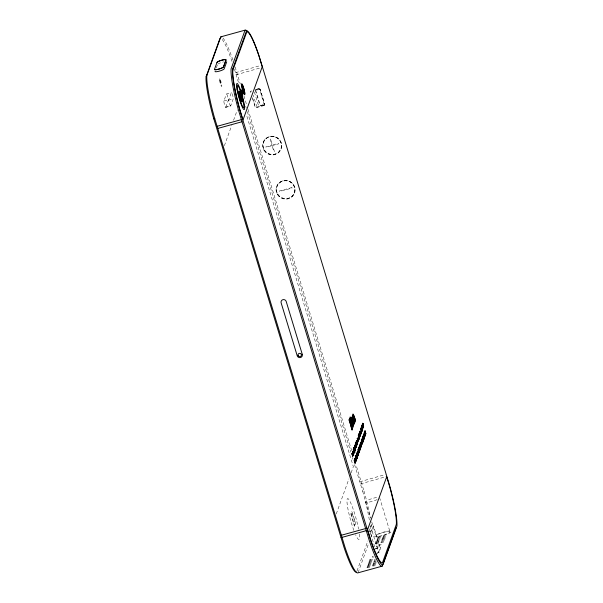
<?xml version="1.0" encoding="UTF-8"?>
<svg xmlns="http://www.w3.org/2000/svg" width="603" height="603" viewBox="0 0 603 603"><rect width="100%" height="100%" fill="white"/><g stroke="black" fill="none" stroke-linecap="round" stroke-linejoin="round"><path stroke-width="0.45" stroke-dasharray="3.02 2.26" d="M370.37 533.949L370.468 533.429A42.459 5.736 74.6 0 0 370.069 525.168M252.612 98.681L255.077 106.791A1.462 1.417 19.9 0 0 255.446 107.326L256.313 107.628L264.016 105.502L264.483 104.907M251.361 90.789L250.712 91.739A1.462 1.417 19.9 0 0 250.697 92.372M260.187 89.628A1.462 1.417 19.9 0 0 259.825 89.101C258.514 88.272 255.928 89.01 255.672 90.706A1.462 1.417 19.9 0 0 255.657 91.347L259.825 105.058A1.462 1.417 19.9 0 0 260.195 105.593C261.498 106.429 264.084 105.676 264.348 103.987A1.462 1.417 19.9 0 0 264.355 103.347M255.913 90.013L255.853 90.194A1.462 1.417 19.9 0 0 255.845 90.834L260.014 104.545A1.462 1.417 19.9 0 0 260.383 105.08L261.25 105.389L264.287 104.161M264.099 104.673L260.006 90.148A1.462 1.417 19.9 0 0 259.637 89.613L258.815 89.297L255.732 90.533M216.304 67.92L217.555 64.453M230.708 105.879A3.332 0.452 74.6 0 1 229.494 103.475A3.332 0.452 74.6 0 1 228.808 99.623L231.348 92.583A3.332 0.452 74.6 0 1 232.562 94.995A3.332 0.452 74.6 0 1 233.248 98.839L230.708 105.879L225.793 107.236A3.332 0.452 74.6 0 1 224.58 104.824A3.332 0.452 74.6 0 1 223.886 100.98L226.434 93.94L231.446 92.508M225.793 107.236L228.333 100.196A3.332 0.452 74.6 0 0 227.648 96.352A3.332 0.452 74.6 0 0 226.434 93.94M224.384 145.685L231.658 125.552M233.557 120.306L237.356 109.806M250.863 91.309L251.232 91.053M258.928 88.92L259.893 88.98A1.462 1.417 19.9 0 1 260.262 89.515L264.642 103.927A1.462 1.417 19.9 0 1 264.627 104.568L264.566 104.749A1.462 1.417 19.9 0 0 264.551 104.176L260.051 89.53L258.928 88.92L255.506 89.87M336.263 513.929L348.918 478.918M351.134 472.797L353.35 466.669L246.393 114.63M357.006 570.935L367.83 540.997M376.589 553.26A2.51 0.467 -16.9 0 0 378.556 552.25L371.863 530.21L373.468 525.771A2.51 0.467 -16.9 0 0 370.038 526.291M358.114 572.601L368.621 543.529M370.853 537.363L371.908 534.152A43.612 5.887 74.6 0 0 371.124 522.846M378.556 552.25L380.161 547.803L373.438 525.65M264.566 104.749L264.016 105.502M374.923 559.335L374.636 559.682L375.368 559.697M235.494 72.669L260.059 65.667M236.142 74.795L259.803 68.041M359.803 481.805L385.264 474.553M360.451 483.93L385.905 476.679M375.232 560.081L374.229 560.669L375.39 560.692M376.347 562.26L373.453 562.81L376.204 561.74M369.322 519.952A42.459 5.736 74.6 0 0 363.24 493.194L362.757 491.52L363.963 491.015L356.072 465.041M375.91 561.514L373.845 561.74L376.189 560.745M255.619 89.613L259.019 88.671M223.886 100.98L228.808 99.623M228.333 100.196L233.248 98.839M225.695 107.319L230.61 105.962M264.061 105.269L256.403 107.379L255.536 107.078A1.462 1.417 19.9 0 1 255.167 106.543L252.431 97.535M379.573 497.55L389.937 531.65M254.398 92.086L258.604 105.947L256.727 106.467L253.305 95.206M235.14 67.016L240.341 84.141M243.898 95.847L246.913 105.751M248.006 109.354L351.692 450.637M234.469 69.292L238.607 82.897M245.715 106.309L246.265 108.11M247.358 111.713L350.773 452.084M352.416 457.489L352.959 459.29M354.602 464.694L362.757 491.52M365.742 502.103L370.649 518.256M371.742 521.851L376.099 536.21M369.202 528.854L374.825 547.366M363.963 491.015L364.491 492.824A43.612 5.887 74.6 0 1 370.272 517.623M223.02 38.087A43.612 5.887 74.6 0 1 232.962 60.202M222.168 39.474A42.459 5.736 74.6 0 1 232.125 61.815M359.313 533.994A21.195 2.864 74.6 0 1 355.619 534.786M353.871 530.436A21.195 2.864 74.6 0 1 347.17 504.018A21.195 2.864 74.6 0 1 350.758 503.008A21.195 2.864 74.6 0 1 358.551 529.117M217.811 64.144A4.764 0.882 -16.9 0 1 223.645 61.875M250.788 92.123A1.462 1.417 19.9 0 1 250.803 91.49M377.207 499.578A7.334 1.364 -16.9 0 1 367.295 502.314A7.334 1.364 -16.9 0 1 368.109 500.075A7.334 1.364 -16.9 0 1 378.013 497.339M376.717 553.366A3.249 0.603 -16.9 0 0 379.091 552.265L380.832 547.456A3.249 0.603 -16.9 0 0 378.42 547.66A3.249 0.603 -16.9 0 0 375.202 548.858M374.056 556.931A2.925 0.543 -16.9 0 1 373.189 556.215M375.36 549.129A2.51 0.467 -16.9 0 1 377.96 547.923A2.51 0.467 -16.9 0 1 380.161 547.803M371.863 530.21A2.51 0.467 -16.9 0 1 369.27 531.416M351.187 514.238L354.647 525.62L355.152 522.643L351.896 512.444L351.187 514.238M220.035 80.576L221.06 84.201L220.035 80.576M350.946 513.334L350.923 513.477A3.06 0.415 74.6 0 0 351.443 516.379L353.961 524.663A3.06 0.415 74.6 0 0 354.873 526.479L355.566 524.58A3.06 0.415 74.6 0 0 355.046 521.678L352.529 513.387A3.06 0.415 74.6 0 0 351.609 511.57L350.991 513.259M377.697 537.703C380.576 538.532 382.988 535.215 377.697 537.703M377.259 538.916C380.139 539.753 382.543 536.429 377.259 538.916M376.815 540.137C379.694 540.966 382.106 537.65 376.815 540.137M376.378 541.351C379.257 542.187 381.669 538.863 376.378 541.351M375.94 542.572C378.82 543.401 381.224 540.084 375.94 542.572M375.496 543.785C378.375 544.622 380.787 541.298 375.496 543.785M383.124 536.203C386.003 537.039 388.415 533.715 383.124 536.203M382.686 537.416C385.566 538.253 387.978 534.929 382.686 537.416M382.249 538.637C385.129 539.474 387.533 536.15 382.249 538.637M381.805 539.851C384.684 540.687 387.096 537.363 381.805 539.851M381.367 541.072C384.247 541.909 386.659 538.585 381.367 541.072M380.93 542.285C383.81 543.122 386.214 539.798 380.93 542.285M369.669 559.901C372.548 560.737 374.96 557.421 369.669 559.901M369.285 560.978C372.164 561.808 374.576 558.491 369.285 560.978M368.9 562.049C371.78 562.878 374.184 559.561 368.9 562.049M368.508 563.119C371.388 563.948 373.8 560.632 368.508 563.119M368.124 564.189C371.003 565.019 373.415 561.702 368.124 564.189M367.74 565.26C370.604 566.104 372.873 562.803 367.74 565.26M367.348 566.33C370.227 567.159 372.639 563.843 367.348 566.33M366.963 567.4C369.843 568.237 372.255 564.913 366.963 567.4M373.167 563.76C376.046 564.596 378.45 561.272 373.167 563.76M372.782 564.83C375.661 565.667 378.066 562.343 372.782 564.83M372.39 565.9C375.27 566.737 377.682 563.413 372.39 565.9M270.641 139.067L270.121 139.21L271.93 145.157L265.885 146.823L266.036 147.336L272.081 145.67L273.89 151.617L274.41 151.474L272.601 145.527L278.646 143.861L278.488 143.348L272.443 145.014L270.641 139.067M291.92 187.548L279.31 191.023L279.468 191.535L292.071 188.061L291.92 187.548M219.492 80.207A4.213 0.565 74.6 0 0 221.655 86.425A4.213 0.565 74.6 0 0 220.585 80.463A4.213 0.565 74.6 0 0 219.492 80.207M277.47 194.573A9.58 9.324 19.9 0 0 294 194.385A9.58 9.324 19.9 0 0 285.325 180.455A9.58 9.324 19.9 0 0 277.47 194.573M264.039 150.373A9.58 9.324 19.9 0 0 280.576 150.192A9.58 9.324 19.9 0 0 271.893 136.255A9.58 9.324 19.9 0 0 264.039 150.373M264.265 150.245A9.316 9.068 19.9 0 0 280.342 150.064A9.316 9.068 19.9 0 0 271.9 136.512A9.316 9.068 19.9 0 0 264.265 150.245M277.704 194.437A9.301 9.053 19.9 0 0 293.759 194.256A9.301 9.053 19.9 0 0 285.332 180.719A9.301 9.053 19.9 0 0 277.704 194.437M264.355 149.981A9.316 9.068 19.9 0 0 280.44 149.8A9.316 9.068 19.9 0 0 271.998 136.248A9.316 9.068 19.9 0 0 264.355 149.981M277.795 194.174A9.301 9.053 19.9 0 0 293.857 193.993A9.301 9.053 19.9 0 0 285.423 180.455A9.301 9.053 19.9 0 0 277.795 194.174M379.016 536.271A7.334 1.364 -16.9 0 0 390.028 531.997A7.334 1.364 -16.9 0 0 380.011 533.527A7.334 1.364 -16.9 0 0 379.016 536.271M378.315 536.678A8.63 1.598 -16.9 0 0 391.257 531.658A8.63 1.598 -16.9 0 0 379.483 533.451A8.63 1.598 -16.9 0 0 378.315 536.678M377.32 546.212A2.925 0.543 -16.9 0 0 381.707 544.509A2.925 0.543 -16.9 0 0 377.719 545.12A2.925 0.543 -16.9 0 0 377.32 546.212"/><path stroke-width="0.9" d="M356.629 442.24L356.84 443.318M356.938 442.18L356.644 441.509L356.607 442.557M220.02 38.26L206.06 76.875A42.459 5.736 74.6 0 0 213.289 117.11L343.853 546.838A42.459 5.736 74.6 0 0 356.509 572.043M247.29 31.394A43.612 5.887 74.6 0 0 245.082 30.15L220.819 36.843L206.829 75.541A43.612 5.887 74.6 0 0 214.246 116.869L344.916 546.959A43.612 5.887 74.6 0 0 357.918 572.85L382.189 566.157L396.179 527.459M364.642 432.668C363.564 428.59 367.227 439.61 364.431 432.276L364.22 433.467L365.019 436.142L364.22 432.864M352.386 451.805L352.551 452.167M353.192 449.574L354.157 452.551M354.888 444.901L355.054 445.263M355.74 442.534C358.024 450.863 355.107 442.044 356.087 444.155M358.242 435.607L359.207 438.585M358.453 435.019L359.418 437.997M359.034 433.414L359.2 433.776M359.667 431.665L360.632 434.642M359.87 431.107L360.036 431.469M361.378 426.924L362.267 430.203L361.725 428.07M351.911 453.757L352.634 456.139M355.928 442.843L355.823 442.316L356.644 445.677M352.649 452.649L353.35 454.783M352.853 452.069L353.705 455.386L353.501 454.021M352.928 451.866L353.629 454.006M354.345 447.939L355.31 450.916M355.144 445.745L355.845 447.878M355.22 445.527L355.921 447.667M356.049 443.243L356.2 442.813M356.433 442.172L357.134 444.305M359.298 434.258L359.999 436.391M359.373 434.039L360.195 435.841M360.127 431.952L360.828 434.092M360.202 431.74L360.911 433.874M363.036 426.087L362.885 426.494L362.516 424.776L362.976 426.261M352.891 454.752C353.381 457.888 351.564 451.112 352.808 454.451L352.906 455.416L352.551 452.876L353.222 455.227L352.913 454.7M363.134 426.411L362.961 426.894L362.388 424.173L363.285 427.293L363.066 426.585M356.72 445.459L356.102 443.077M356.84 445.127L355.928 441.954L356.034 442.662M357.428 443.507L356.78 441.208L357.225 444.064L356.516 441.856M358.981 439.195L358.416 436.662L359.132 438.796M360.074 436.18L359.403 433.964L359.697 434.921M361.702 431.68L360.782 428.575L361.649 430.934M361.921 431.07C358.875 421.444 363.941 437.605 360.926 429.132M362.343 429.909L361.687 428.175L362.177 429.728M359.358 446.175L360.217 449.536L359.991 448.037M361.205 441.087L362.101 444.245L361.514 440.22L362.411 443.378L361.634 440.831M361.785 439.459L362.757 442.436M354.225 461.009L354.255 460.3L355.054 463.73M355.137 458.491L355.86 460.873M356.501 454.73L356.825 455.8M359.727 445.798L360.051 446.868M361.71 440.318L361.747 439.579L362.501 443.13L362.576 442.3L362.433 442.692M364.37 433.075L364.506 432.705L365.214 435.63M354.526 461.988L354.624 462.328M362.004 441.29L362.139 440.929L362.109 441.637M356.923 456.139C358.069 458.898 356.848 453.652 356.358 454.481L357.323 457.451M360.157 447.207C361.303 449.944 360.059 444.818 359.592 445.549L360.556 448.519M359.373 449.891L359.222 450.298L358.853 448.572L359.305 450.064M360.805 445.926L360.654 446.333L360.285 444.607L360.737 446.099M359.471 450.207L359.298 450.69L358.725 447.976L359.622 451.097L359.403 450.381M360.903 446.243L360.73 446.725L360.157 444.012L361.054 447.132L360.835 446.416M357.752 456.26L356.976 452.906L357.202 453.855A5.216 0.709 74.6 0 0 357.579 455.401L357.685 455.793M362.192 443.989L361.446 441.351M363.232 441.117L362.448 437.763L362.674 438.713A5.216 0.709 74.6 0 0 363.051 440.258L363.157 440.65M365.606 434.537L364.83 431.183L365.056 432.14A5.216 0.709 74.6 0 0 365.426 433.678L365.539 434.07M206.158 76.355L206.927 74.976M245.082 30.15L231.092 68.848A43.612 5.887 74.6 0 0 238.517 110.176L369.187 540.265A43.612 5.887 74.6 0 0 382.189 566.157M366.858 528.213L340.386 535.517M367.506 530.339L341.034 537.642M217.095 126.321L241.366 119.628M217.743 128.447L242.007 121.753M213.771 118.783L214.774 118.678M359.117 438.291L358.604 436.12L358.627 436.662M354.963 449.778L354.451 447.607L354.474 448.15M353.539 450.72L354.051 452.883L354.036 452.34M363.76 435.125L364.431 437.77L363.828 435.321M360.526 444.079L360.669 444.893L360.586 444.268M359.29 447.494L359.433 448.308L359.358 447.69M352.951 452.393L353.448 454.504L353.411 453.916M362.561 439.323L363.044 441.622L362.177 438.464L362.629 440.19L362.267 438.803L362.418 439.677M358.973 437.145L358.687 436.466L359.162 438.177L358.868 437.476M355.031 448.052L354.745 447.366L355.242 449.062L354.926 448.376M354.82 448.632L354.534 447.954L355.009 449.665L354.715 448.964M354.104 450.622L353.818 449.944L354.285 451.655L353.999 450.954M358.657 437.431L358.499 437.024L358.597 437.733M364.34 434.386C365.863 441.034 363.247 430.557 364.204 434.748M361.061 444.366C359.471 440.1 362.162 449.28 361.167 444.72M351.293 420.758L350.132 416.952L353.064 427.188L351.496 420.05L353.562 425.816L351.18 418.904L351.293 420.758M357.669 453.614L357.285 451.964L358.182 455.107L357.639 453.019L357.669 453.622M356.252 445.429L356.403 445.805L356.215 444.75L356.192 446.378L355.378 443.439L356.283 446.74L356.056 445.165L356.124 445.625M360.526 432.622L360.398 431.763L361.001 433.625L360.3 431.409L360.338 432.012M360.247 433.391L360.119 432.532L360.752 434.303L360.021 432.178L360.059 432.75M355.544 446.408L355.408 445.549L356.019 447.411L355.34 445.21L355.355 445.798M353.252 452.747L353.117 451.888L353.727 453.75L353.026 451.541L353.064 452.137M360.956 432.321L361.054 432.984L360.843 431.952M357.383 442.203L357.458 442.881L357.27 441.833M364.529 432.592L364.657 433.233A5.216 0.709 74.6 0 0 365.034 434.778M220.819 36.843A43.612 5.887 74.6 0 1 221.791 36.964M215.052 71.388A4.764 0.882 -16.9 0 0 219.228 71.162A4.764 0.882 -16.9 0 0 224.15 68.878L226.66 61.943A4.764 0.882 -16.9 0 0 226.6 61.717M216.959 62.493A4.764 0.882 -16.9 0 1 221.881 60.21A4.764 0.882 -16.9 0 1 226.065 59.983L223.555 66.918A4.764 0.882 -16.9 0 1 218.633 69.202A4.764 0.882 -16.9 0 1 214.457 69.428L217.02 62.388A4.673 0.867 -16.9 0 1 221.851 60.142A4.673 0.867 -16.9 0 1 225.952 59.923L223.442 66.858A4.673 0.867 -16.9 0 1 218.61 69.104A4.673 0.867 -16.9 0 1 214.51 69.322M358.318 440.431C358.634 441.464 356.961 436.459 358.318 440.431M358.499 439.934C358.732 440.853 357.21 436.097 358.499 439.934M352.815 456.072C351.089 452.386 352.227 452.318 352.815 456.072M356.041 460.805C354.323 457.119 355.453 457.051 356.041 460.805M355.371 462.84L354.406 459.788L355.371 462.84M355.627 462.124L354.662 459.071L355.627 462.124M356.795 458.891L355.83 455.838L356.795 458.891M358.476 454.255L357.504 451.202L358.476 454.255M359.222 452.19L358.25 449.137L359.222 452.19M360.496 435.004L359.524 431.952L360.496 435.004M360.029 449.951L359.094 446.981L360.029 449.951M361.265 446.537L360.33 443.567L361.265 446.537M351.511 423.653L351.202 424.836L352.333 429.215L349.303 419.258L349.74 418.135L351.511 423.653M357.172 441.893L357.534 443.235L356.923 440.77L357.172 441.893M360.745 432.012L361.107 433.353L360.488 430.889L360.745 432.012M356.772 453.961L357.594 456.765L356.803 453.946M360.006 445.029L360.79 447.833L360.029 445.014M363.436 435.532L364.242 437.74L364.257 438.336L363.194 435.698L364.054 438.871L363.436 435.532M352.039 418.354L353.697 423.811L352.039 418.354M356.388 442.79L356.901 444.464L356.388 442.79M361.461 428.756L361.973 430.436L361.461 428.756M363.247 424.806L362.848 423.532L363.247 424.806M363.262 438.426L362.855 437.16L363.262 438.426M357.926 455.182L357.526 453.916L357.926 455.182M358.129 454.632L357.722 453.366L358.129 454.632M363.993 438.396L363.594 437.122L363.993 438.396M353.335 414.774L353.78 417.291L354.127 416.334L353.335 414.774M352.431 453.735L352.567 454.511L352.469 453.727M353.283 451.383L353.418 452.152L353.32 451.376M355.009 446.612L355.144 447.388L355.039 446.604M358.159 437.884L358.747 439.911L358.159 437.884M358.951 435.713L359.531 437.733L358.891 433.821L359.818 436.881L359.448 436.685L359.441 437.401L358.981 435.705M361.875 427.617L362.456 429.645L361.906 427.61M357.579 442.549L357.639 442.956L357.579 442.549M363.797 438.976L363.639 439.979L362.772 437.296L362.765 436.821L363.835 439.429L363.029 436.157L363.797 438.976M365.772 433.489L365.817 433.949L365.011 430.67L365.772 433.489M359.923 449.68L359.561 448.617L359.923 449.68M361.159 446.265L360.79 445.202L361.159 446.265M364.393 437.318L364.031 436.248L364.393 437.318M352.725 416.469L354.376 423.562L352.273 416.093L352.619 417.238C351.278 408.404 358.25 433.444 352.725 416.469M361.355 445.745L360.617 443.356L361.355 445.745M363.541 434.65L363.828 435.992L363.541 434.65M356.931 457.843L356.622 456.855L356.931 457.843M361.581 444.984L361.272 443.996L361.559 445.745L360.782 442.323L361.657 444.976M354.813 452.318L353.991 448.926L354.813 452.318M355.363 420.819L355.227 421.346L353.139 415.331A3.392 0.46 74.6 0 1 352.989 413.944L354.549 417.095L354.104 418.331C356.313 424.746 353.705 412.927 355.363 420.819M353.908 453.245L353.222 451.021L353.908 453.245M355.634 448.474L354.941 446.258L355.634 448.474M357.18 452.838L357.986 455.657L357.21 452.823M363.345 425.168L362.757 423.193L363.624 426.351L363.27 424.67L363.345 425.168M239.934 94.445L241.147 98.711L240.002 94.392M242.919 93.797L242.723 94.339L241.494 90.284A7.424 1.002 74.6 0 1 241.622 89.794L242.919 93.797M353.388 454.097L352.898 452.476L353.388 454.097M358.966 447.893L359.705 450.856L358.996 447.886M362.629 424.097L363.375 427.06L362.659 424.082M362.644 437.725L363.383 440.68L362.674 437.71M363.835 434.431L364.574 437.394L363.918 434.484M351.127 422.793L350.863 423.721L349.755 420.065L350.087 419.364L351.127 422.793M358.355 437.348L358.868 439.512L358.288 437.341M355.642 456.968L356.471 459.878L355.68 456.938M353.479 450.848L353.969 452.544L353.524 450.84M359.139 435.178L359.637 436.874L359.192 435.17M356.494 456.479L356.207 455.559L356.494 456.479M361.144 443.62L360.858 442.7L361.144 443.62M353.705 449.627L353.75 450.14L353.403 449.001L354.3 452.144L353.727 449.597M354.632 447.049L355.491 450.418L354.632 447.049M351.722 417.306C353.23 429.057 356.139 425.107 351.722 417.306M356.29 442.466L356.968 444.818L356.358 442.451M361.363 428.439L362.041 430.791L361.363 428.439M232.63 69.051L232.532 69.571A42.459 5.736 74.6 0 0 239.76 109.806L370.325 539.534A42.459 5.736 74.6 0 0 382.98 564.74L396.94 526.125A42.459 5.736 74.6 0 0 389.711 485.89L259.147 56.162A42.459 5.736 74.6 0 0 246.491 30.957L232.63 69.051M232.924 70.008L232.841 70.498A41.426 5.593 74.6 0 0 239.888 109.746L242.986 120.005L262.237 66.745L259.117 56.546A41.426 5.593 74.6 0 0 246.77 31.951L232.924 70.008M396.344 524.339L382.438 562.81A40.454 5.465 74.6 0 1 370.378 538.796L367.581 529.653L386.689 476.807L389.463 486.003A40.454 5.465 74.6 0 1 396.344 524.339M357.044 458.197L356.908 458.604L356.139 455.182L357.044 458.197M362.267 425.53L363.066 427.911L362.169 424.783L362.267 425.53M349.129 419.726L349.476 421.444L349.129 419.726M349.966 422.469L352.062 429.962L349.966 422.469M353.969 447.426L354.768 450.871L353.969 447.426M354.549 445.836L355.446 448.986L354.549 445.836M356.524 440.356L356.629 440.891L356.524 440.356M357.27 438.298L358.069 441.735L357.27 438.298M361.679 426.095L362.584 429.246L361.679 426.095M361.943 425.379L362.735 428.823L361.943 425.379M354.541 449.16L354.067 447.848L354.541 449.16M357.843 440.032L357.368 438.72L357.843 440.032M362.509 427.112L362.034 425.801L362.509 427.112M354.941 458.401L355.838 461.559L354.941 458.401M358.084 449.702L358.981 452.868L358.084 449.702M355.551 458.28L355.657 458.868L355.551 458.28M358.695 449.567L358.8 450.155L358.695 449.567M362.177 439.941L362.282 440.529L362.177 439.941M356.833 456.305L356.833 456.931L356.833 456.305M360.059 447.373L360.059 447.999L360.059 447.373M356.079 460.021L356.185 460.609L356.079 460.021M359.23 451.308L359.335 451.896L359.23 451.308M362.704 441.682L362.81 442.27L362.704 441.682M302.269 354.345L286.199 301.47A2.646 2.578 19.9 0 0 282.913 299.676A2.646 2.578 19.9 0 0 281.141 302.864L297.204 355.74A2.646 2.578 19.9 0 0 300.49 357.534A2.646 2.578 19.9 0 0 302.269 354.345M237.1 89.628A13.515 1.824 74.6 0 0 244.034 109.58A13.515 1.824 74.6 0 0 240.597 90.442A13.515 1.824 74.6 0 0 237.1 89.628M237.642 90.706A11.412 1.538 74.6 0 0 243.491 107.553A11.412 1.538 74.6 0 0 240.589 91.392A11.412 1.538 74.6 0 0 237.642 90.706M239.09 93.593A5.774 0.776 74.6 0 0 242.052 102.118A5.774 0.776 74.6 0 0 240.582 93.94A5.774 0.776 74.6 0 0 239.09 93.593M239.301 94.015A4.952 0.671 74.6 0 0 241.841 101.327A4.952 0.671 74.6 0 0 240.582 94.309A4.952 0.671 74.6 0 0 239.301 94.015M241.758 86.297A5.706 0.769 74.6 0 0 244.682 94.724A5.706 0.769 74.6 0 0 243.235 86.644A5.706 0.769 74.6 0 0 241.758 86.297M241.916 86.613A5.095 0.686 74.6 0 0 244.532 94.128A5.095 0.686 74.6 0 0 243.235 86.915A5.095 0.686 74.6 0 0 241.916 86.613M298.266 355.838A1.696 1.651 19.9 0 0 301.199 355.808A1.696 1.651 19.9 0 0 299.661 353.335A1.696 1.651 19.9 0 0 298.266 355.838"/></g></svg>
